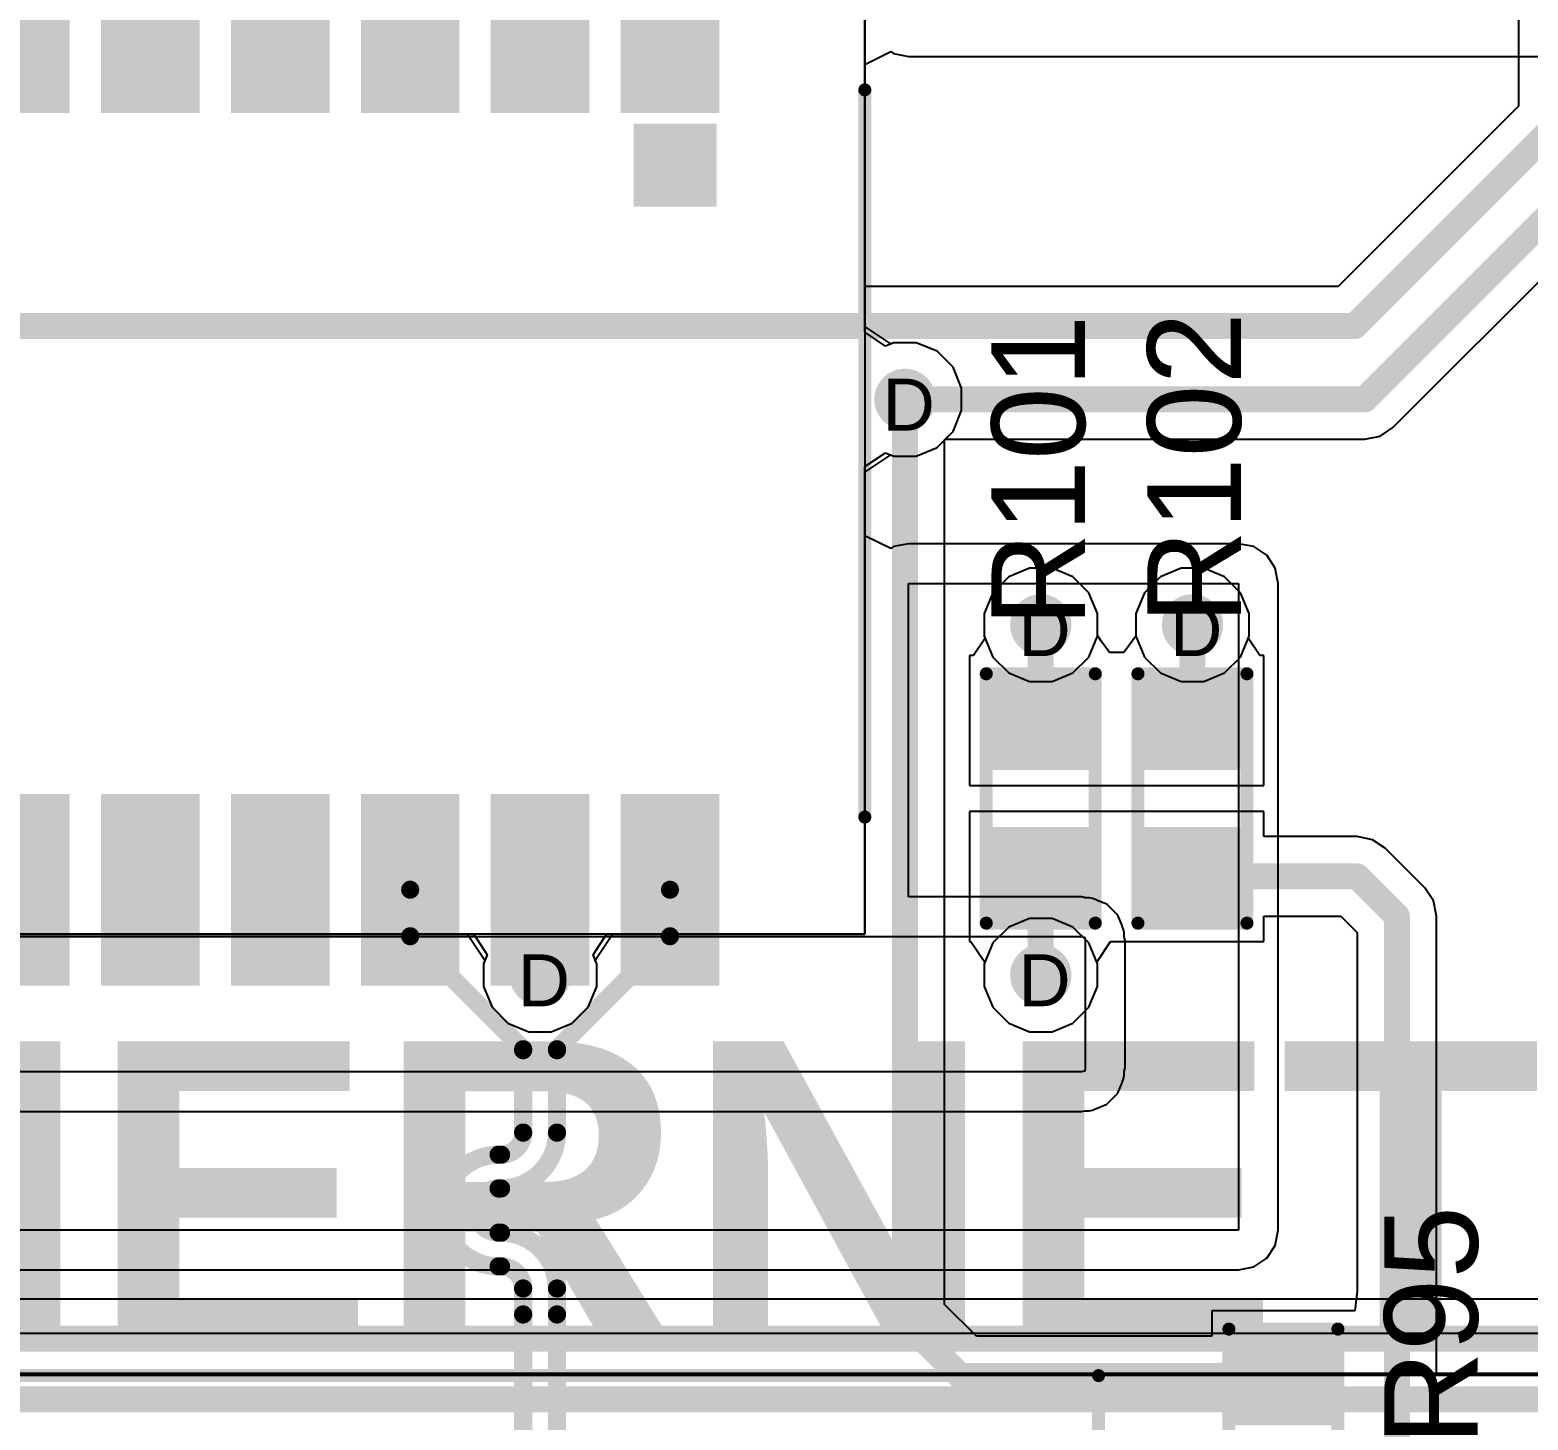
# Model space of a CAD drawing. Header units: inches. Extents: x -11 to 5428, y 0 to 5423.
# Drawn here: x 270.05 to 284.7, y 15.57 to 29.16 of the extents above; entities that cross this region are included whole.
import ezdxf

# ---------------------------------------------------------------- set-up
doc = ezdxf.new("R2010")
doc.units = ezdxf.units.IN
for name, color, linetype in [('Bottom Layer', 5, 'Continuous'), ('Drill Drawing', 1, 'Continuous'), ('GND', 16, 'Continuous'), ('Multi-Layer', 9, 'Continuous'), ('PWR', 76, 'Continuous'), ('Top Layer', 1, 'Continuous'), ('Top Overlay', 2, 'Continuous'), ('Top Paste', 8, 'Continuous'), ('Top Solder', 216, 'Continuous'), ('Via Holes', 16, 'Continuous')]:
    doc.layers.add(name, color=color, linetype=linetype)
doc.styles.add('Arial', font='', dxfattribs={"height": 0.2})
doc.styles.add('Arial_Bold', font='', dxfattribs={"height": 0.2})
doc.styles.get('Arial').set_extended_font_data('Arial')
doc.styles.get('Arial_Bold').set_extended_font_data('Arial', bold=True)

# ---------------------------------------------------------------- blocks, each defined once
blk = doc.blocks.new('H1102NLT_645')
at = {"layer": 'Top Layer'}
for points in [[(-5.1, 4.825), (-3.43, 4.825), (-3.43, 4.065), (-5.1, 4.065)], [(5.1, 4.065), (3.43, 4.065), (3.43, 4.825), (5.1, 4.825)], [(-5.1, 3.555), (-3.43, 3.555), (-3.43, 2.795), (-5.1, 2.795)], [(5.1, 2.795), (3.43, 2.795), (3.43, 3.555), (5.1, 3.555)], [(-5.1, 2.285), (-3.43, 2.285), (-3.43, 1.525), (-5.1, 1.525)], [(5.1, 1.525), (3.43, 1.525), (3.43, 2.285), (5.1, 2.285)], [(-5.1, 1.015), (-3.43, 1.015), (-3.43, 0.255), (-5.1, 0.255)], [(5.1, 0.255), (3.43, 0.255), (3.43, 1.015), (5.1, 1.015)], [(-5.1, -0.255), (-3.43, -0.255), (-3.43, -1.015), (-5.1, -1.015)], [(5.1, -1.015), (3.43, -1.015), (3.43, -0.255), (5.1, -0.255)], [(-5.1, -1.525), (-3.43, -1.525), (-3.43, -2.285), (-5.1, -2.285)], [(5.1, -2.285), (3.43, -2.285), (3.43, -1.525), (5.1, -1.525)], [(-5.1, -2.795), (-3.43, -2.795), (-3.43, -3.555), (-5.1, -3.555)], [(5.1, -3.555), (3.43, -3.555), (3.43, -2.795), (5.1, -2.795)], [(-5.1, -4.065), (-3.43, -4.065), (-3.43, -4.825), (-5.1, -4.825)], [(5.1, -4.825), (3.43, -4.825), (3.43, -4.065), (5.1, -4.065)]]:
    blk.add_hatch(color=1, dxfattribs=at).paths.add_polyline_path(points)
at = {"layer": 'Top Overlay'}
blk.add_hatch(color=2, dxfattribs=at).paths.add_polyline_path([(-3.226, 4.089), (-2.413, 4.089), (-2.413, 4.902), (-3.226, 4.902)])
at = {"layer": 'Top Paste'}
for points in [[(-5.1, 4.825), (-3.43, 4.825), (-3.43, 4.065), (-5.1, 4.065)], [(5.1, 4.065), (3.43, 4.065), (3.43, 4.825), (5.1, 4.825)], [(-5.1, 3.555), (-3.43, 3.555), (-3.43, 2.795), (-5.1, 2.795)], [(5.1, 2.795), (3.43, 2.795), (3.43, 3.555), (5.1, 3.555)], [(-5.1, 2.285), (-3.43, 2.285), (-3.43, 1.525), (-5.1, 1.525)], [(5.1, 1.525), (3.43, 1.525), (3.43, 2.285), (5.1, 2.285)], [(-5.1, 1.015), (-3.43, 1.015), (-3.43, 0.255), (-5.1, 0.255)], [(5.1, 0.255), (3.43, 0.255), (3.43, 1.015), (5.1, 1.015)], [(-5.1, -0.255), (-3.43, -0.255), (-3.43, -1.015), (-5.1, -1.015)], [(5.1, -1.015), (3.43, -1.015), (3.43, -0.255), (5.1, -0.255)], [(-5.1, -1.525), (-3.43, -1.525), (-3.43, -2.285), (-5.1, -2.285)], [(5.1, -2.285), (3.43, -2.285), (3.43, -1.525), (5.1, -1.525)], [(-5.1, -2.795), (-3.43, -2.795), (-3.43, -3.555), (-5.1, -3.555)], [(5.1, -3.555), (3.43, -3.555), (3.43, -2.795), (5.1, -2.795)], [(-5.1, -4.065), (-3.43, -4.065), (-3.43, -4.825), (-5.1, -4.825)], [(5.1, -4.825), (3.43, -4.825), (3.43, -4.065), (5.1, -4.065)]]:
    blk.add_hatch(color=8, dxfattribs=at).paths.add_polyline_path(points)
at = {"layer": 'Top Solder'}
for points in [[(-5.202, 4.927), (-3.328, 4.927), (-3.328, 3.963), (-5.202, 3.963)], [(5.202, 3.963), (3.328, 3.963), (3.328, 4.927), (5.202, 4.927)], [(-5.202, 3.657), (-3.328, 3.657), (-3.328, 2.693), (-5.202, 2.693)], [(5.202, 2.693), (3.328, 2.693), (3.328, 3.657), (5.202, 3.657)], [(-5.202, 2.387), (-3.328, 2.387), (-3.328, 1.423), (-5.202, 1.423)], [(5.202, 1.423), (3.328, 1.423), (3.328, 2.387), (5.202, 2.387)], [(-5.202, 1.117), (-3.328, 1.117), (-3.328, 0.153), (-5.202, 0.153)], [(5.202, 0.153), (3.328, 0.153), (3.328, 1.117), (5.202, 1.117)], [(-5.202, -0.153), (-3.328, -0.153), (-3.328, -1.117), (-5.202, -1.117)], [(5.202, -1.117), (3.328, -1.117), (3.328, -0.153), (5.202, -0.153)], [(-5.202, -1.423), (-3.328, -1.423), (-3.328, -2.387), (-5.202, -2.387)], [(5.202, -2.387), (3.328, -2.387), (3.328, -1.423), (5.202, -1.423)], [(-5.202, -2.693), (-3.328, -2.693), (-3.328, -3.657), (-5.202, -3.657)], [(5.202, -3.657), (3.328, -3.657), (3.328, -2.693), (5.202, -2.693)], [(-5.202, -3.963), (-3.328, -3.963), (-3.328, -4.927), (-5.202, -4.927)], [(5.202, -4.927), (3.328, -4.927), (3.328, -3.963), (5.202, -3.963)]]:
    blk.add_hatch(color=216, dxfattribs=at).paths.add_polyline_path(points)
at = {"layer": 'Top Overlay'}
for points in [[(3.555, 6.35, 0.127, 0.127, 0), (-3.555, 6.35, 0.127, 0.127, 0)], [(-5.357, 4.47, 0.254, 0.254, 0), (-5.484, 4.597, 0.254, 0.254, 0)], [(-5.484, 4.343, 0.254, 0.254, 0), (-5.484, 4.597, 0.254, 0.254, 0)], [(-5.484, 4.343, 0.254, 0.254, 0), (-5.357, 4.47, 0.254, 0.254, 0)], [(3.555, -6.35, 0.127, 0.127, 0), (-3.555, -6.35, 0.127, 0.127, 0)]]:
    blk.add_lwpolyline(points, format="xyseb", dxfattribs=at)
for points in [[(-3.587, 6.35, 0.0635, 0.0635, 1), (-3.523, 6.35, 0.0635, 0.0635, 1)], [(3.523, 6.35, 0.0635, 0.0635, 1), (3.587, 6.35, 0.0635, 0.0635, 1)], [(-5.548, 4.597, 0.127, 0.127, 1), (-5.421, 4.597, 0.127, 0.127, 1)], [(-5.548, 4.597, 0.127, 0.127, 1), (-5.421, 4.597, 0.127, 0.127, 1)], [(-5.421, 4.47, 0.127, 0.127, 1), (-5.294, 4.47, 0.127, 0.127, 1)], [(-5.421, 4.47, 0.127, 0.127, 1), (-5.294, 4.47, 0.127, 0.127, 1)], [(-5.548, 4.343, 0.127, 0.127, 1), (-5.421, 4.343, 0.127, 0.127, 1)], [(-5.548, 4.343, 0.127, 0.127, 1), (-5.421, 4.343, 0.127, 0.127, 1)], [(-3.587, -6.35, 0.0635, 0.0635, 1), (-3.523, -6.35, 0.0635, 0.0635, 1)], [(3.523, -6.35, 0.0635, 0.0635, 1), (3.587, -6.35, 0.0635, 0.0635, 1)]]:
    blk.add_lwpolyline(points, format="xyseb", close=True, dxfattribs=at)
blk = doc.blocks.new('R___0603_697')
at = {"layer": 'Top Layer'}
for points in [[(-0.381, 0.445), (-0.381, -0.445), (-1.143, -0.445), (-1.143, 0.445)], [(1.143, 0.445), (1.143, -0.445), (0.381, -0.445), (0.381, 0.445)]]:
    blk.add_hatch(color=1, dxfattribs=at).paths.add_polyline_path(points)
at = {"layer": 'Top Paste'}
for points in [[(-0.381, 0.445), (-0.381, -0.445), (-1.143, -0.445), (-1.143, 0.445)], [(1.143, 0.445), (1.143, -0.445), (0.381, -0.445), (0.381, 0.445)]]:
    blk.add_hatch(color=8, dxfattribs=at).paths.add_polyline_path(points)
at = {"layer": 'Top Solder'}
for points in [[(-0.279, 0.546), (-0.279, -0.546), (-1.245, -0.546), (-1.245, 0.546)], [(1.245, 0.546), (1.245, -0.546), (0.279, -0.546), (0.279, 0.546)]]:
    blk.add_hatch(color=216, dxfattribs=at).paths.add_polyline_path(points)
at = {"layer": 'Top Overlay'}
for points in [[(-1.219, -0.533, 0.127, 0.127, 0), (-1.219, 0.533, 0.127, 0.127, 0)], [(1.219, 0.533, 0.127, 0.127, 0), (-1.219, 0.533, 0.127, 0.127, 0)], [(1.219, -0.533, 0.127, 0.127, 0), (1.219, 0.533, 0.127, 0.127, 0)], [(1.219, -0.533, 0.127, 0.127, 0), (-1.219, -0.533, 0.127, 0.127, 0)]]:
    blk.add_lwpolyline(points, format="xyseb", dxfattribs=at)
for points in [[(-1.251, 0.533, 0.0635, 0.0635, 1), (-1.187, 0.533, 0.0635, 0.0635, 1)], [(-1.251, 0.533, 0.0635, 0.0635, 1), (-1.187, 0.533, 0.0635, 0.0635, 1)], [(1.187, 0.533, 0.0635, 0.0635, 1), (1.251, 0.533, 0.0635, 0.0635, 1)], [(1.187, 0.533, 0.0635, 0.0635, 1), (1.251, 0.533, 0.0635, 0.0635, 1)], [(-1.251, -0.533, 0.0635, 0.0635, 1), (-1.187, -0.533, 0.0635, 0.0635, 1)], [(-1.251, -0.533, 0.0635, 0.0635, 1), (-1.187, -0.533, 0.0635, 0.0635, 1)], [(1.187, -0.533, 0.0635, 0.0635, 1), (1.251, -0.533, 0.0635, 0.0635, 1)], [(1.187, -0.533, 0.0635, 0.0635, 1), (1.251, -0.533, 0.0635, 0.0635, 1)]]:
    blk.add_lwpolyline(points, format="xyseb", close=True, dxfattribs=at)
blk = doc.blocks.new('R___0603_698')
at = {"layer": 'Top Layer'}
for points in [[(-0.381, 0.444), (-0.381, -0.445), (-1.143, -0.445), (-1.143, 0.444)], [(1.143, 0.444), (1.143, -0.445), (0.381, -0.445), (0.381, 0.444)]]:
    blk.add_hatch(color=1, dxfattribs=at).paths.add_polyline_path(points)
at = {"layer": 'Top Paste'}
for points in [[(-0.381, 0.444), (-0.381, -0.445), (-1.143, -0.445), (-1.143, 0.444)], [(1.143, 0.444), (1.143, -0.445), (0.381, -0.445), (0.381, 0.444)]]:
    blk.add_hatch(color=8, dxfattribs=at).paths.add_polyline_path(points)
at = {"layer": 'Top Solder'}
for points in [[(-0.279, 0.546), (-0.279, -0.546), (-1.245, -0.546), (-1.245, 0.546)], [(1.245, 0.546), (1.245, -0.546), (0.279, -0.546), (0.279, 0.546)]]:
    blk.add_hatch(color=216, dxfattribs=at).paths.add_polyline_path(points)
at = {"layer": 'Top Overlay'}
for points in [[(-1.219, -0.533, 0.127, 0.127, 0), (-1.219, 0.533, 0.127, 0.127, 0)], [(1.219, 0.533, 0.127, 0.127, 0), (-1.219, 0.533, 0.127, 0.127, 0)], [(1.219, -0.533, 0.127, 0.127, 0), (1.219, 0.533, 0.127, 0.127, 0)], [(1.219, -0.533, 0.127, 0.127, 0), (-1.219, -0.533, 0.127, 0.127, 0)]]:
    blk.add_lwpolyline(points, format="xyseb", dxfattribs=at)
for points in [[(-1.251, 0.533, 0.0635, 0.0635, 1), (-1.187, 0.533, 0.0635, 0.0635, 1)], [(-1.251, 0.533, 0.0635, 0.0635, 1), (-1.187, 0.533, 0.0635, 0.0635, 1)], [(1.187, 0.533, 0.0635, 0.0635, 1), (1.251, 0.533, 0.0635, 0.0635, 1)], [(1.187, 0.533, 0.0635, 0.0635, 1), (1.251, 0.533, 0.0635, 0.0635, 1)], [(-1.251, -0.533, 0.0635, 0.0635, 1), (-1.187, -0.533, 0.0635, 0.0635, 1)], [(-1.251, -0.533, 0.0635, 0.0635, 1), (-1.187, -0.533, 0.0635, 0.0635, 1)], [(1.187, -0.533, 0.0635, 0.0635, 1), (1.251, -0.533, 0.0635, 0.0635, 1)], [(1.187, -0.533, 0.0635, 0.0635, 1), (1.251, -0.533, 0.0635, 0.0635, 1)]]:
    blk.add_lwpolyline(points, format="xyseb", close=True, dxfattribs=at)
blk = doc.blocks.new('R___0603_704')
at = {"layer": 'Top Layer'}
for points in [[(-0.381, 0.445), (-0.381, -0.445), (-1.143, -0.445), (-1.143, 0.445)], [(1.143, 0.445), (1.143, -0.445), (0.381, -0.445), (0.381, 0.445)]]:
    blk.add_hatch(color=1, dxfattribs=at).paths.add_polyline_path(points)
at = {"layer": 'Top Paste'}
for points in [[(-0.381, 0.445), (-0.381, -0.445), (-1.143, -0.445), (-1.143, 0.445)], [(1.143, 0.445), (1.143, -0.445), (0.381, -0.445), (0.381, 0.445)]]:
    blk.add_hatch(color=8, dxfattribs=at).paths.add_polyline_path(points)
at = {"layer": 'Top Solder'}
for points in [[(-0.279, 0.546), (-0.279, -0.546), (-1.245, -0.546), (-1.245, 0.546)], [(1.245, 0.546), (1.245, -0.546), (0.279, -0.546), (0.279, 0.546)]]:
    blk.add_hatch(color=216, dxfattribs=at).paths.add_polyline_path(points)
at = {"layer": 'Top Overlay'}
for points in [[(-1.219, 0.533, 0.127, 0.127, 0), (-1.219, -0.533, 0.127, 0.127, 0)], [(-1.219, 0.533, 0.127, 0.127, 0), (1.219, 0.533, 0.127, 0.127, 0)], [(1.219, 0.533, 0.127, 0.127, 0), (1.219, -0.533, 0.127, 0.127, 0)], [(-1.219, -0.533, 0.127, 0.127, 0), (1.219, -0.533, 0.127, 0.127, 0)]]:
    blk.add_lwpolyline(points, format="xyseb", dxfattribs=at)
for points in [[(-1.251, 0.533, 0.0635, 0.0635, 1), (-1.187, 0.533, 0.0635, 0.0635, 1)], [(-1.251, 0.533, 0.0635, 0.0635, 1), (-1.187, 0.533, 0.0635, 0.0635, 1)], [(1.187, 0.533, 0.0635, 0.0635, 1), (1.251, 0.533, 0.0635, 0.0635, 1)], [(1.187, 0.533, 0.0635, 0.0635, 1), (1.251, 0.533, 0.0635, 0.0635, 1)], [(-1.251, -0.533, 0.0635, 0.0635, 1), (-1.187, -0.533, 0.0635, 0.0635, 1)], [(-1.251, -0.533, 0.0635, 0.0635, 1), (-1.187, -0.533, 0.0635, 0.0635, 1)], [(1.187, -0.533, 0.0635, 0.0635, 1), (1.251, -0.533, 0.0635, 0.0635, 1)], [(1.187, -0.533, 0.0635, 0.0635, 1), (1.251, -0.533, 0.0635, 0.0635, 1)]]:
    blk.add_lwpolyline(points, format="xyseb", close=True, dxfattribs=at)
blk = doc.blocks.new('2_406549_1_772')
at = {"layer": 'Top Overlay'}
for points in [[(-8.636, 4.826, 0.127, 0.127, 0), (8.636, 4.826, 0.127, 0.127, 0)], [(8.636, -0.854, 0.127, 0.127, 0), (8.636, 4.826, 0.127, 0.127, 0)]]:
    blk.add_lwpolyline(points, format="xyseb", dxfattribs=at)
blk.add_lwpolyline([(8.604, 4.826, 0.0635, 0.0635, 1), (8.668, 4.826, 0.0635, 0.0635, 1)], format="xyseb", close=True, dxfattribs=at)
blk.add_lwpolyline([(8.604, 4.826, 0.0635, 0.0635, 1), (8.668, 4.826, 0.0635, 0.0635, 1)], format="xyseb", close=True, dxfattribs=at)

msp = doc.modelspace()

# ---------------------------------------------------------------- hatches: boundary and pattern name
at = {"layer": 'Bottom Layer'}
h = msp.add_hatch(color=5, dxfattribs=at)
edge = h.paths.add_edge_path()
edge.add_arc((278.61, 25.548), 0.3, 0, 360)
h = msp.add_hatch(color=5, dxfattribs=at)
edge = h.paths.add_edge_path()
edge.add_arc((279.938, 23.343), 0.3, 0, 360)
h = msp.add_hatch(color=5, dxfattribs=at)
edge = h.paths.add_edge_path()
edge.add_arc((281.421, 23.343), 0.3, 0, 360)
h = msp.add_hatch(color=5, dxfattribs=at)
edge = h.paths.add_edge_path()
edge.add_arc((275.042, 19.919), 0.3, 0, 360)
h = msp.add_hatch(color=5, dxfattribs=at)
edge = h.paths.add_edge_path()
edge.add_arc((279.938, 19.919), 0.3, 0, 360)
at = {"layer": 'GND'}
h = msp.add_hatch(color=16, dxfattribs=at)
edge = h.paths.add_edge_path()
edge.add_arc((278.61, 25.548), 0.3, 0, 360)
h = msp.add_hatch(color=16, dxfattribs=at)
edge = h.paths.add_edge_path()
edge.add_arc((279.938, 23.343), 0.3, 0, 360)
h = msp.add_hatch(color=16, dxfattribs=at)
edge = h.paths.add_edge_path()
edge.add_arc((281.421, 23.343), 0.3, 0, 360)
h = msp.add_hatch(color=16, dxfattribs=at)
edge = h.paths.add_edge_path()
edge.add_arc((275.042, 19.919), 0.3, 0, 360)
h = msp.add_hatch(color=16, dxfattribs=at)
edge = h.paths.add_edge_path()
edge.add_arc((279.938, 19.919), 0.3, 0, 360)
at = {"layer": 'PWR'}
h = msp.add_hatch(color=76, dxfattribs=at)
edge = h.paths.add_edge_path()
edge.add_arc((278.61, 25.548), 0.3, 0, 360)
h = msp.add_hatch(color=76, dxfattribs=at)
edge = h.paths.add_edge_path()
edge.add_arc((279.938, 23.343), 0.3, 0, 360)
h = msp.add_hatch(color=76, dxfattribs=at)
edge = h.paths.add_edge_path()
edge.add_arc((281.421, 23.343), 0.3, 0, 360)
h = msp.add_hatch(color=76, dxfattribs=at)
edge = h.paths.add_edge_path()
edge.add_arc((275.042, 19.919), 0.3, 0, 360)
h = msp.add_hatch(color=76, dxfattribs=at)
edge = h.paths.add_edge_path()
edge.add_arc((279.938, 19.919), 0.3, 0, 360)
at = {"layer": 'Top Layer'}
h = msp.add_hatch(color=1, dxfattribs=at)
edge = h.paths.add_edge_path()
edge.add_arc((278.61, 25.548), 0.3, 0, 360)
h = msp.add_hatch(color=1, dxfattribs=at)
edge = h.paths.add_edge_path()
edge.add_arc((279.938, 23.343), 0.3, 0, 360)
h = msp.add_hatch(color=1, dxfattribs=at)
edge = h.paths.add_edge_path()
edge.add_arc((281.421, 23.343), 0.3, 0, 360)
h = msp.add_hatch(color=1, dxfattribs=at)
edge = h.paths.add_edge_path()
edge.add_arc((275.042, 19.919), 0.3, 0, 360)
h = msp.add_hatch(color=1, dxfattribs=at)
edge = h.paths.add_edge_path()
edge.add_arc((279.938, 19.919), 0.3, 0, 360)
at = {"layer": 'Via Holes'}
h = msp.add_hatch(color=7, dxfattribs=at)
edge = h.paths.add_edge_path()
edge.add_arc((278.61, 25.548), 0.15, 0, 360)
h = msp.add_hatch(color=7, dxfattribs=at)
edge = h.paths.add_edge_path()
edge.add_arc((279.938, 23.343), 0.15, 0, 360)
h = msp.add_hatch(color=7, dxfattribs=at)
edge = h.paths.add_edge_path()
edge.add_arc((281.421, 23.343), 0.15, 0, 360)
h = msp.add_hatch(color=7, dxfattribs=at)
edge = h.paths.add_edge_path()
edge.add_arc((275.042, 19.919), 0.15, 0, 360)
h = msp.add_hatch(color=7, dxfattribs=at)
edge = h.paths.add_edge_path()
edge.add_arc((279.938, 19.919), 0.15, 0, 360)

# ---------------------------------------------------------------- linework, layer by layer
at = {"layer": 'Bottom Layer'}
for p, q in [((284.608, 32.391), (284.608, 28.414)), ((278.217, 26.652), (278.217, 29.718)), ((284.608, 28.414), (282.846, 26.652)), ((283.381, 25.273), (285.858, 27.751)), ((282.846, 26.652), (278.217, 26.652)), ((283.255, 25.189), (283.381, 25.273)), ((278.72, 24.994), (278.924, 25.078)), ((278.924, 25.078), (279.005, 25.16)), ((279.005, 25.16), (283.106, 25.16)), ((283.106, 25.16), (283.255, 25.189)), ((278.217, 24.892), (278.42, 25.027)), ((278.42, 25.027), (278.5, 24.994)), ((278.5, 24.994), (278.72, 24.994)), ((278.217, 20.32), (278.217, 24.892)), ((279.828, 23.897), (279.624, 23.812)), ((280.048, 23.897), (279.828, 23.897)), ((280.252, 23.812), (280.048, 23.897)), ((281.311, 23.897), (281.107, 23.812)), ((281.531, 23.897), (281.311, 23.897)), ((281.735, 23.812), (281.531, 23.897)), ((279.624, 23.812), (279.468, 23.656)), ((280.408, 23.656), (280.252, 23.812)), ((281.107, 23.812), (280.951, 23.656)), ((281.89, 23.656), (281.735, 23.812)), ((279.468, 23.656), (279.384, 23.453)), ((280.492, 23.453), (280.408, 23.656)), ((280.951, 23.656), (280.867, 23.453)), ((281.975, 23.453), (281.89, 23.656)), ((279.384, 23.453), (279.384, 23.232)), ((280.492, 23.232), (280.492, 23.453)), ((280.867, 23.453), (280.867, 23.232)), ((281.975, 23.232), (281.975, 23.453)), ((279.384, 23.232), (279.468, 23.029)), ((280.408, 23.029), (280.492, 23.232)), ((280.867, 23.232), (280.951, 23.029)), ((281.89, 23.029), (281.975, 23.232)), ((279.468, 23.029), (279.624, 22.873)), ((280.252, 22.873), (280.408, 23.029)), ((280.951, 23.029), (281.107, 22.873)), ((281.735, 22.873), (281.89, 23.029)), ((279.624, 22.873), (279.828, 22.789)), ((280.048, 22.789), (280.252, 22.873)), ((281.107, 22.873), (281.311, 22.789)), ((281.531, 22.789), (281.735, 22.873)), ((279.828, 22.789), (280.048, 22.789)), ((281.311, 22.789), (281.531, 22.789)), ((279.624, 20.389), (279.468, 20.233)), ((279.828, 20.473), (279.624, 20.389)), ((280.048, 20.473), (279.828, 20.473)), ((280.252, 20.389), (280.048, 20.473)), ((280.408, 20.233), (280.252, 20.389)), ((269.34, 20.32), (274.394, 20.32)), ((274.394, 20.32), (274.524, 20.117)), ((275.56, 20.117), (275.69, 20.32)), ((275.69, 20.32), (278.217, 20.32)), ((279.468, 20.233), (279.384, 20.029)), ((280.492, 20.029), (280.408, 20.233)), ((274.524, 20.117), (274.488, 20.029)), ((275.596, 20.029), (275.56, 20.117)), ((274.488, 20.029), (274.488, 19.809)), ((275.596, 19.809), (275.596, 20.029)), ((279.384, 20.029), (279.384, 19.809)), ((280.492, 19.809), (280.492, 20.029)), ((274.488, 19.809), (274.572, 19.605)), ((275.512, 19.605), (275.596, 19.809)), ((279.384, 19.809), (279.468, 19.605)), ((280.408, 19.605), (280.492, 19.809)), ((274.572, 19.605), (274.728, 19.45)), ((275.356, 19.45), (275.512, 19.605)), ((279.468, 19.605), (279.624, 19.45)), ((280.252, 19.45), (280.408, 19.605)), ((274.728, 19.45), (274.932, 19.365)), ((274.932, 19.365), (275.152, 19.365)), ((275.152, 19.365), (275.356, 19.45)), ((279.624, 19.45), (279.828, 19.365)), ((279.828, 19.365), (280.048, 19.365)), ((280.048, 19.365), (280.252, 19.45)), ((286.057, 16.751), (261.177, 16.751)), ((305.819, 16.003), (263.231, 16.003))]:
    msp.add_line(p, q, dxfattribs=at)
for points in [[(283.007, 26.264, 0.254, 0.254, 0), (284.996, 28.253, 0.254, 0.254, 0)], [(283.106, 25.548, 0.254, 0.254, 0), (285.584, 28.026, 0.254, 0.254, 0)], [(265.739, 26.264, 0.254, 0.254, 0), (283.007, 26.264, 0.254, 0.254, 0)], [(278.61, 25.548, 0.254, 0.254, 0), (283.106, 25.548, 0.254, 0.254, 0)], [(261.016, 16.363, 0.254, 0.254, 0), (286.218, 16.363, 0.254, 0.254, 0)], [(260.657, 15.771, 0.254, 0.254, 0), (306.531, 15.771, 0.254, 0.254, 0)]]:
    msp.add_lwpolyline(points, format="xyseb", dxfattribs=at)
for points in [[(282.943, 26.264, 0.127, 0.127, 1), (283.07, 26.264, 0.127, 0.127, 1)], [(282.943, 26.264, 0.127, 0.127, 1), (283.07, 26.264, 0.127, 0.127, 1)], [(278.546, 25.548, 0.127, 0.127, 1), (278.673, 25.548, 0.127, 0.127, 1)], [(283.043, 25.548, 0.127, 0.127, 1), (283.17, 25.548, 0.127, 0.127, 1)], [(283.043, 25.548, 0.127, 0.127, 1), (283.17, 25.548, 0.127, 0.127, 1)]]:
    msp.add_lwpolyline(points, format="xyseb", close=True, dxfattribs=at)
at = {"layer": 'GND'}
for p, q in [((278.217, 26.26), (278.217, 29.718)), ((278.471, 26.09), (278.217, 26.26)), ((278.5, 26.102), (278.471, 26.09)), ((278.72, 26.102), (278.5, 26.102)), ((278.924, 26.018), (278.72, 26.102)), ((279.08, 25.862), (278.924, 26.018)), ((279.164, 25.658), (279.08, 25.862)), ((279.164, 25.438), (279.164, 25.658)), ((279.08, 25.234), (279.164, 25.438)), ((278.924, 25.078), (279.08, 25.234)), ((278.72, 24.994), (278.924, 25.078)), ((278.217, 24.836), (278.471, 25.006)), ((278.471, 25.006), (278.5, 24.994)), ((278.5, 24.994), (278.72, 24.994)), ((278.217, 20.32), (278.217, 24.836)), ((279.828, 23.897), (279.624, 23.812)), ((280.048, 23.897), (279.828, 23.897)), ((280.252, 23.812), (280.048, 23.897)), ((281.311, 23.897), (281.107, 23.812)), ((281.531, 23.897), (281.311, 23.897)), ((281.735, 23.812), (281.531, 23.897)), ((279.624, 23.812), (279.468, 23.656)), ((280.408, 23.656), (280.252, 23.812)), ((281.107, 23.812), (280.951, 23.656)), ((281.89, 23.656), (281.735, 23.812)), ((279.468, 23.656), (279.384, 23.453)), ((280.492, 23.453), (280.408, 23.656)), ((280.951, 23.656), (280.867, 23.453)), ((281.975, 23.453), (281.89, 23.656)), ((279.384, 23.453), (279.384, 23.232)), ((280.492, 23.232), (280.492, 23.453)), ((280.867, 23.453), (280.867, 23.232)), ((281.975, 23.232), (281.975, 23.453)), ((279.384, 23.232), (279.468, 23.029)), ((280.408, 23.029), (280.492, 23.232)), ((280.867, 23.232), (280.951, 23.029)), ((281.89, 23.029), (281.975, 23.232)), ((279.468, 23.029), (279.624, 22.873)), ((280.252, 22.873), (280.408, 23.029)), ((280.951, 23.029), (281.107, 22.873)), ((281.735, 22.873), (281.89, 23.029)), ((279.624, 22.873), (279.828, 22.789)), ((280.048, 22.789), (280.252, 22.873)), ((281.107, 22.873), (281.311, 22.789)), ((281.531, 22.789), (281.735, 22.873)), ((279.828, 22.789), (280.048, 22.789)), ((281.311, 22.789), (281.531, 22.789)), ((279.624, 20.389), (279.468, 20.233)), ((279.828, 20.473), (279.624, 20.389)), ((280.048, 20.473), (279.828, 20.473)), ((280.252, 20.389), (280.048, 20.473)), ((280.408, 20.233), (280.252, 20.389)), ((269.401, 20.32), (274.334, 20.32)), ((274.334, 20.32), (274.503, 20.066)), ((275.581, 20.066), (275.751, 20.32)), ((275.751, 20.32), (278.217, 20.32)), ((279.468, 20.233), (279.384, 20.029)), ((280.492, 20.029), (280.408, 20.233)), ((274.503, 20.066), (274.488, 20.029)), ((274.488, 20.029), (274.488, 19.809)), ((275.596, 20.029), (275.581, 20.066)), ((275.596, 19.809), (275.596, 20.029)), ((279.384, 20.029), (279.384, 19.809)), ((280.492, 19.809), (280.492, 20.029)), ((274.488, 19.809), (274.572, 19.605)), ((275.512, 19.605), (275.596, 19.809)), ((279.384, 19.809), (279.468, 19.605)), ((280.408, 19.605), (280.492, 19.809)), ((274.572, 19.605), (274.728, 19.45)), ((275.356, 19.45), (275.512, 19.605)), ((279.468, 19.605), (279.624, 19.45)), ((280.252, 19.45), (280.408, 19.605)), ((274.728, 19.45), (274.932, 19.365)), ((274.932, 19.365), (275.152, 19.365)), ((275.152, 19.365), (275.356, 19.45)), ((279.624, 19.45), (279.828, 19.365)), ((279.828, 19.365), (280.048, 19.365)), ((280.048, 19.365), (280.252, 19.45)), ((286.056, 16.416), (263.271, 16.416)), ((263.271, 16.027), (306.781, 16.027))]:
    msp.add_line(p, q, dxfattribs=at)
at = {"layer": 'Multi-Layer'}
for p, q in [((278.217, 29.718), (278.217, 20.32)), ((278.217, 20.32), (265.517, 20.32))]:
    msp.add_line(p, q, dxfattribs=at)
at = {"layer": 'PWR'}
for p, q in [((278.217, 28.823), (278.471, 28.948)), ((278.471, 28.948), (278.497, 28.93)), ((278.497, 28.93), (278.646, 28.901)), ((278.646, 28.901), (290.449, 28.901)), ((278.217, 26.26), (278.217, 28.823)), ((278.471, 26.09), (278.217, 26.26)), ((278.5, 26.102), (278.471, 26.09)), ((278.72, 26.102), (278.5, 26.102)), ((278.924, 26.018), (278.72, 26.102)), ((279.08, 25.862), (278.924, 26.018)), ((279.164, 25.658), (279.08, 25.862)), ((279.164, 25.438), (279.164, 25.658)), ((279.08, 25.234), (279.164, 25.438)), ((278.924, 25.078), (279.08, 25.234)), ((278.72, 24.994), (278.924, 25.078)), ((278.217, 24.836), (278.471, 25.006)), ((278.471, 25.006), (278.5, 24.994)), ((278.5, 24.994), (278.72, 24.994)), ((278.217, 24.215), (278.217, 24.836)), ((278.471, 24.09), (278.217, 24.215)), ((278.497, 24.108), (278.471, 24.09)), ((278.646, 24.137), (278.497, 24.108)), ((281.872, 24.137), (278.646, 24.137)), ((282.021, 24.108), (281.872, 24.137)), ((282.147, 24.024), (282.021, 24.108)), ((282.231, 23.898), (282.147, 24.024)), ((282.26, 23.749), (282.231, 23.898)), ((278.646, 20.683), (278.646, 23.749)), ((278.646, 23.749), (281.872, 23.749)), ((281.872, 23.749), (281.872, 17.424)), ((282.26, 17.424), (282.26, 23.749)), ((280.335, 20.683), (278.646, 20.683)), ((280.373, 20.676), (280.335, 20.683)), ((280.411, 20.676), (280.373, 20.676)), ((280.443, 20.669), (280.411, 20.676)), ((280.478, 20.655), (280.443, 20.669)), ((280.484, 20.654), (280.478, 20.655)), ((280.488, 20.65), (280.484, 20.654)), ((280.583, 20.611), (280.488, 20.65)), ((280.69, 20.504), (280.583, 20.611)), ((280.583, 20.611), (280.583, 20.611)), ((280.729, 20.41), (280.69, 20.504)), ((280.69, 20.504), (280.69, 20.504)), ((280.732, 20.405), (280.729, 20.41)), ((280.733, 20.399), (280.732, 20.405)), ((280.748, 20.364), (280.733, 20.399)), ((280.754, 20.332), (280.748, 20.364)), ((265.522, 20.295), (280.335, 20.295)), ((280.335, 20.295), (280.367, 20.288)), ((280.367, 20.288), (280.373, 20.256)), ((280.373, 20.256), (280.373, 19.012)), ((280.754, 20.294), (280.754, 20.332)), ((280.762, 20.256), (280.754, 20.294)), ((280.762, 19.012), (280.762, 20.256)), ((280.335, 18.974), (265.555, 18.974)), ((280.367, 18.98), (280.335, 18.974)), ((280.373, 19.012), (280.367, 18.98)), ((280.733, 18.869), (280.748, 18.904)), ((280.748, 18.904), (280.754, 18.936)), ((280.754, 18.975), (280.762, 19.012)), ((280.754, 18.936), (280.754, 18.975)), ((280.583, 18.657), (280.69, 18.764)), ((280.69, 18.764), (280.729, 18.859)), ((280.69, 18.764), (280.69, 18.764)), ((280.729, 18.859), (280.732, 18.863)), ((280.732, 18.863), (280.733, 18.869)), ((280.443, 18.599), (280.478, 18.614)), ((280.478, 18.614), (280.484, 18.615)), ((280.484, 18.615), (280.488, 18.618)), ((280.488, 18.618), (280.583, 18.657)), ((280.583, 18.657), (280.583, 18.657)), ((265.555, 18.585), (280.335, 18.585)), ((280.335, 18.585), (280.373, 18.593)), ((280.373, 18.593), (280.411, 18.593)), ((280.411, 18.593), (280.443, 18.599)), ((281.872, 17.424), (263.178, 17.424)), ((282.231, 17.276), (282.26, 17.424)), ((282.021, 17.066), (282.147, 17.15)), ((282.147, 17.15), (282.231, 17.276)), ((263.178, 17.036), (281.872, 17.036)), ((281.872, 17.036), (282.021, 17.066))]:
    msp.add_line(p, q, dxfattribs=at)
at = {"layer": 'Top Layer'}
for p, q in [((278.217, 26.204), (278.217, 29.718)), ((278.42, 26.069), (278.217, 26.204)), ((278.5, 26.102), (278.42, 26.069)), ((278.72, 26.102), (278.5, 26.102)), ((278.924, 26.018), (278.72, 26.102)), ((279.08, 25.862), (278.924, 26.018)), ((279.164, 25.658), (279.08, 25.862)), ((279.164, 25.438), (279.164, 25.658)), ((279.08, 25.234), (279.164, 25.438)), ((278.998, 25.153), (279.08, 25.234)), ((278.998, 16.699), (278.998, 25.153)), ((279.828, 23.897), (279.624, 23.812)), ((280.048, 23.897), (279.828, 23.897)), ((280.252, 23.812), (280.048, 23.897)), ((281.311, 23.897), (281.107, 23.812)), ((281.531, 23.897), (281.311, 23.897)), ((281.735, 23.812), (281.531, 23.897)), ((279.624, 23.812), (279.468, 23.656)), ((280.408, 23.656), (280.252, 23.812)), ((281.107, 23.812), (280.951, 23.656)), ((281.89, 23.656), (281.735, 23.812)), ((279.468, 23.656), (279.384, 23.453)), ((280.492, 23.453), (280.408, 23.656)), ((280.951, 23.656), (280.867, 23.453)), ((281.975, 23.453), (281.89, 23.656)), ((279.384, 23.453), (279.384, 23.232)), ((280.492, 23.241), (280.492, 23.453)), ((280.867, 23.453), (280.867, 23.232)), ((281.975, 23.232), (281.975, 23.453)), ((279.393, 23.212), (279.28, 23.043)), ((279.384, 23.232), (279.393, 23.212)), ((280.528, 23.183), (280.492, 23.241)), ((280.61, 23.073), (280.528, 23.183)), ((280.867, 23.232), (280.749, 23.073)), ((281.966, 23.212), (281.975, 23.232)), ((282.079, 23.043), (281.966, 23.212)), ((279.28, 23.043), (279.24, 23.043)), ((279.24, 23.043), (279.24, 21.773)), ((280.749, 23.073), (280.61, 23.073)), ((282.119, 23.043), (282.079, 23.043)), ((282.119, 21.773), (282.119, 23.043)), ((279.24, 21.773), (280.519, 21.773)), ((280.519, 21.773), (280.637, 21.773)), ((280.637, 21.773), (280.84, 21.773)), ((280.84, 21.773), (282.119, 21.773)), ((280.519, 21.519), (279.24, 21.519)), ((279.24, 21.519), (279.24, 20.249)), ((280.722, 21.519), (280.519, 21.519)), ((280.84, 21.519), (280.722, 21.519)), ((282.119, 21.519), (280.84, 21.519)), ((282.119, 21.273), (282.119, 21.519)), ((283.032, 21.273), (282.119, 21.273)), ((283.18, 21.243), (283.032, 21.273)), ((283.306, 21.159), (283.18, 21.243)), ((283.694, 20.771), (283.306, 21.159)), ((283.779, 20.645), (283.694, 20.771)), ((283.808, 20.496), (283.779, 20.645)), ((282.119, 20.249), (282.119, 20.496)), ((282.119, 20.496), (282.871, 20.496)), ((282.871, 20.496), (283.031, 20.335)), ((283.808, 16.003), (283.808, 20.496)), ((279.24, 20.249), (279.255, 20.249)), ((279.255, 20.249), (279.391, 20.046)), ((280.485, 20.046), (280.621, 20.249)), ((280.621, 20.249), (280.84, 20.249)), ((280.84, 20.249), (282.119, 20.249)), ((283.031, 20.335), (283.031, 16.83)), ((279.391, 20.046), (279.384, 20.029)), ((279.384, 20.029), (279.384, 19.809)), ((280.492, 20.029), (280.485, 20.046)), ((280.492, 19.809), (280.492, 20.029)), ((279.384, 19.809), (279.468, 19.605)), ((280.408, 19.605), (280.492, 19.809)), ((279.468, 19.605), (279.624, 19.45)), ((280.252, 19.45), (280.408, 19.605)), ((279.624, 19.45), (279.828, 19.365)), ((279.828, 19.365), (280.048, 19.365)), ((280.048, 19.365), (280.252, 19.45)), ((279.308, 16.39), (278.998, 16.699)), ((283.031, 16.83), (283.008, 16.636)), ((283.008, 16.636), (281.611, 16.636)), ((281.611, 16.636), (281.611, 16.39)), ((281.611, 16.39), (279.308, 16.39)), ((305.819, 16.003), (263.231, 16.003)), ((285.223, 16.003), (283.808, 16.003))]:
    msp.add_line(p, q, dxfattribs=at)
for points in [[(278.61, 16.538, 0.254, 0.254, 0), (278.61, 25.548, 0.254, 0.254, 0)], [(279.938, 22.408, 0.254, 0.254, 0), (279.938, 23.343, 0.254, 0.254, 0)], [(281.421, 22.408, 0.254, 0.254, 0), (281.421, 23.343, 0.254, 0.254, 0)], [(279.938, 19.919, 0.254, 0.254, 0), (279.938, 20.884, 0.254, 0.254, 0)], [(281.421, 20.884, 0.254, 0.254, 0), (283.032, 20.884, 0.254, 0.254, 0)], [(283.032, 20.884, 0.254, 0.254, 0), (283.42, 20.496, 0.254, 0.254, 0)], [(273.772, 20.299, 0.178, 0.178, 0), (273.772, 20.754, 0.178, 0.178, 0)], [(276.312, 20.299, 0.178, 0.178, 0), (276.312, 20.754, 0.178, 0.178, 0)], [(283.42, 11.995, 0.254, 0.254, 0), (283.42, 20.496, 0.254, 0.254, 0)], [(273.772, 20.299, 0.178, 0.178, 0), (274.877, 19.194, 0.178, 0.178, 0)], [(275.207, 19.194, 0.178, 0.178, 0), (276.312, 20.299, 0.178, 0.178, 0)], [(274.877, 19.185, 0.178, 0.178, 0), (274.877, 19.194, 0.178, 0.178, 0)], [(274.877, 18.379, 0.178, 0.178, 0), (274.877, 19.185, 0.178, 0.178, 0)], [(275.207, 19.185, 0.178, 0.178, 0), (275.207, 19.194, 0.178, 0.178, 0)], [(275.207, 18.379, 0.178, 0.178, 0), (275.207, 19.185, 0.178, 0.178, 0)], [(274.877, 18.379, 0.178, 0.178, -0.414214), (274.661, 18.163, 0.178, 0.178, 0)], [(275.207, 18.379, 0.178, 0.178, -0.414214), (274.661, 17.833, 0.178, 0.178, 0)], [(274.636, 17.071, 0.178, 0.178, -1), (274.636, 18.163, 0.178, 0.178, 0)], [(274.636, 18.163, 0.178, 0.178, 0), (274.661, 18.163, 0.178, 0.178, 0)], [(274.636, 17.401, 0.178, 0.178, -1), (274.636, 17.833, 0.178, 0.178, 0)], [(274.636, 17.833, 0.178, 0.178, 0), (274.661, 17.833, 0.178, 0.178, 0)], [(274.636, 17.401, 0.178, 0.178, 0), (274.661, 17.401, 0.178, 0.178, 0)], [(274.661, 17.401, 0.178, 0.178, -0.414214), (275.207, 16.855, 0.178, 0.178, 0)], [(274.636, 17.071, 0.178, 0.178, 0), (274.661, 17.071, 0.178, 0.178, 0)], [(274.661, 17.071, 0.178, 0.178, -0.414214), (274.877, 16.855, 0.178, 0.178, 0)], [(274.877, 16.601, 0.178, 0.178, 0), (274.877, 16.855, 0.178, 0.178, 0)], [(275.207, 16.601, 0.178, 0.178, 0), (275.207, 16.855, 0.178, 0.178, 0)], [(274.877, 11.146, 0.178, 0.178, 0), (274.877, 16.601, 0.178, 0.178, 0)], [(275.207, 12.532, 0.178, 0.178, 0), (275.207, 16.601, 0.178, 0.178, 0)], [(278.61, 16.538, 0.254, 0.254, 0), (279.147, 16.001, 0.254, 0.254, 0)], [(279.147, 16.001, 0.254, 0.254, 0), (282.31, 16.001, 0.254, 0.254, 0)]]:
    msp.add_lwpolyline(points, format="xyseb", dxfattribs=at)
for points in [[(278.546, 25.548, 0.127, 0.127, 1), (278.673, 25.548, 0.127, 0.127, 1)], [(279.875, 23.343, 0.127, 0.127, 1), (280.002, 23.343, 0.127, 0.127, 1)], [(281.357, 23.343, 0.127, 0.127, 1), (281.484, 23.343, 0.127, 0.127, 1)], [(279.875, 22.408, 0.127, 0.127, 1), (280.002, 22.408, 0.127, 0.127, 1)], [(281.357, 22.408, 0.127, 0.127, 1), (281.484, 22.408, 0.127, 0.127, 1)], [(279.875, 20.884, 0.127, 0.127, 1), (280.002, 20.884, 0.127, 0.127, 1)], [(281.357, 20.884, 0.127, 0.127, 1), (281.484, 20.884, 0.127, 0.127, 1)], [(282.968, 20.884, 0.127, 0.127, 1), (283.095, 20.884, 0.127, 0.127, 1)], [(282.968, 20.884, 0.127, 0.127, 1), (283.095, 20.884, 0.127, 0.127, 1)], [(273.728, 20.754, 0.0889, 0.0889, 1), (273.816, 20.754, 0.0889, 0.0889, 1)], [(276.268, 20.754, 0.0889, 0.0889, 1), (276.356, 20.754, 0.0889, 0.0889, 1)], [(283.356, 20.496, 0.127, 0.127, 1), (283.483, 20.496, 0.127, 0.127, 1)], [(283.356, 20.496, 0.127, 0.127, 1), (283.483, 20.496, 0.127, 0.127, 1)], [(273.728, 20.299, 0.0889, 0.0889, 1), (273.816, 20.299, 0.0889, 0.0889, 1)], [(273.728, 20.299, 0.0889, 0.0889, 1), (273.816, 20.299, 0.0889, 0.0889, 1)], [(276.268, 20.299, 0.0889, 0.0889, 1), (276.356, 20.299, 0.0889, 0.0889, 1)], [(276.268, 20.299, 0.0889, 0.0889, 1), (276.356, 20.299, 0.0889, 0.0889, 1)], [(279.875, 19.919, 0.127, 0.127, 1), (280.002, 19.919, 0.127, 0.127, 1)], [(274.832, 19.194, 0.0889, 0.0889, 1), (274.921, 19.194, 0.0889, 0.0889, 1)], [(274.832, 19.194, 0.0889, 0.0889, 1), (274.921, 19.194, 0.0889, 0.0889, 1)], [(274.832, 19.185, 0.0889, 0.0889, 1), (274.921, 19.185, 0.0889, 0.0889, 1)], [(274.832, 19.185, 0.0889, 0.0889, 1), (274.921, 19.185, 0.0889, 0.0889, 1)], [(275.163, 19.194, 0.0889, 0.0889, 1), (275.252, 19.194, 0.0889, 0.0889, 1)], [(275.163, 19.194, 0.0889, 0.0889, 1), (275.252, 19.194, 0.0889, 0.0889, 1)], [(275.163, 19.185, 0.0889, 0.0889, 1), (275.252, 19.185, 0.0889, 0.0889, 1)], [(275.163, 19.185, 0.0889, 0.0889, 1), (275.252, 19.185, 0.0889, 0.0889, 1)], [(274.832, 18.379, 0.0889, 0.0889, 1), (274.921, 18.379, 0.0889, 0.0889, 1)], [(274.832, 18.379, 0.0889, 0.0889, 1), (274.921, 18.379, 0.0889, 0.0889, 1)], [(275.163, 18.379, 0.0889, 0.0889, 1), (275.252, 18.379, 0.0889, 0.0889, 1)], [(275.163, 18.379, 0.0889, 0.0889, 1), (275.252, 18.379, 0.0889, 0.0889, 1)], [(274.592, 18.163, 0.0889, 0.0889, 1), (274.681, 18.163, 0.0889, 0.0889, 1)], [(274.592, 18.163, 0.0889, 0.0889, 1), (274.681, 18.163, 0.0889, 0.0889, 1)], [(274.617, 18.163, 0.0889, 0.0889, 1), (274.705, 18.163, 0.0889, 0.0889, 1)], [(274.617, 18.163, 0.0889, 0.0889, 1), (274.705, 18.163, 0.0889, 0.0889, 1)], [(274.592, 17.833, 0.0889, 0.0889, 1), (274.681, 17.833, 0.0889, 0.0889, 1)], [(274.592, 17.833, 0.0889, 0.0889, 1), (274.681, 17.833, 0.0889, 0.0889, 1)], [(274.617, 17.833, 0.0889, 0.0889, 1), (274.705, 17.833, 0.0889, 0.0889, 1)], [(274.617, 17.833, 0.0889, 0.0889, 1), (274.705, 17.833, 0.0889, 0.0889, 1)], [(274.592, 17.401, 0.0889, 0.0889, 1), (274.681, 17.401, 0.0889, 0.0889, 1)], [(274.592, 17.401, 0.0889, 0.0889, 1), (274.681, 17.401, 0.0889, 0.0889, 1)], [(274.617, 17.401, 0.0889, 0.0889, 1), (274.705, 17.401, 0.0889, 0.0889, 1)], [(274.617, 17.401, 0.0889, 0.0889, 1), (274.705, 17.401, 0.0889, 0.0889, 1)], [(274.592, 17.071, 0.0889, 0.0889, 1), (274.681, 17.071, 0.0889, 0.0889, 1)], [(274.592, 17.071, 0.0889, 0.0889, 1), (274.681, 17.071, 0.0889, 0.0889, 1)], [(274.617, 17.071, 0.0889, 0.0889, 1), (274.705, 17.071, 0.0889, 0.0889, 1)], [(274.617, 17.071, 0.0889, 0.0889, 1), (274.705, 17.071, 0.0889, 0.0889, 1)], [(274.832, 16.855, 0.0889, 0.0889, 1), (274.921, 16.855, 0.0889, 0.0889, 1)], [(274.832, 16.855, 0.0889, 0.0889, 1), (274.921, 16.855, 0.0889, 0.0889, 1)], [(275.163, 16.855, 0.0889, 0.0889, 1), (275.252, 16.855, 0.0889, 0.0889, 1)], [(275.163, 16.855, 0.0889, 0.0889, 1), (275.252, 16.855, 0.0889, 0.0889, 1)], [(274.832, 16.601, 0.0889, 0.0889, 1), (274.921, 16.601, 0.0889, 0.0889, 1)], [(274.832, 16.601, 0.0889, 0.0889, 1), (274.921, 16.601, 0.0889, 0.0889, 1)], [(275.163, 16.601, 0.0889, 0.0889, 1), (275.252, 16.601, 0.0889, 0.0889, 1)], [(275.163, 16.601, 0.0889, 0.0889, 1), (275.252, 16.601, 0.0889, 0.0889, 1)], [(278.546, 16.538, 0.127, 0.127, 1), (278.673, 16.538, 0.127, 0.127, 1)], [(278.546, 16.538, 0.127, 0.127, 1), (278.673, 16.538, 0.127, 0.127, 1)], [(279.083, 16.001, 0.127, 0.127, 1), (279.21, 16.001, 0.127, 0.127, 1)], [(279.083, 16.001, 0.127, 0.127, 1), (279.21, 16.001, 0.127, 0.127, 1)], [(282.246, 16.001, 0.127, 0.127, 1), (282.373, 16.001, 0.127, 0.127, 1)]]:
    msp.add_lwpolyline(points, format="xyseb", close=True, dxfattribs=at)

# ---------------------------------------------------------------- block references
for name, p, rotation in [('H1102NLT_645', (271.867, 25.019), 270), ('R___0603_698', (279.938, 21.646), 270), ('R___0603_697', (281.421, 21.646), 270), ('R___0603_704', (282.31, 15.239), 90)]:
    msp.add_blockref(name, p, dxfattribs=dict(rotation=rotation))
msp.add_blockref('2_406549_1_772', (271.867, 11.177))

# ---------------------------------------------------------------- texts
at = {"layer": 'Drill Drawing', "style": 'Arial'}
for p in [(278.39, 25.243), (279.718, 23.038), (281.201, 23.038), (274.822, 19.614), (279.718, 19.615)]:
    msp.add_text('D', height=0.508, dxfattribs=at).set_placement(p)
at = {"layer": 'Top Overlay'}
for s, height, rotation, style, p in [('R101', 0.9144, 90, 'Arial', (280.37, 23.323)), ('R102', 0.9144, 90, 'Arial', (281.894, 23.349)), ('ETHERNET 1', 3, 360, 'Arial_Bold', (262.251, 16.271)), ('R95', 0.9144, 90, 'Arial', (284.21, 15.319))]:
    msp.add_text(s, height=height, rotation=rotation, dxfattribs=dict(at, style=style)).set_placement(p)

doc.saveas('drawing.dxf')
